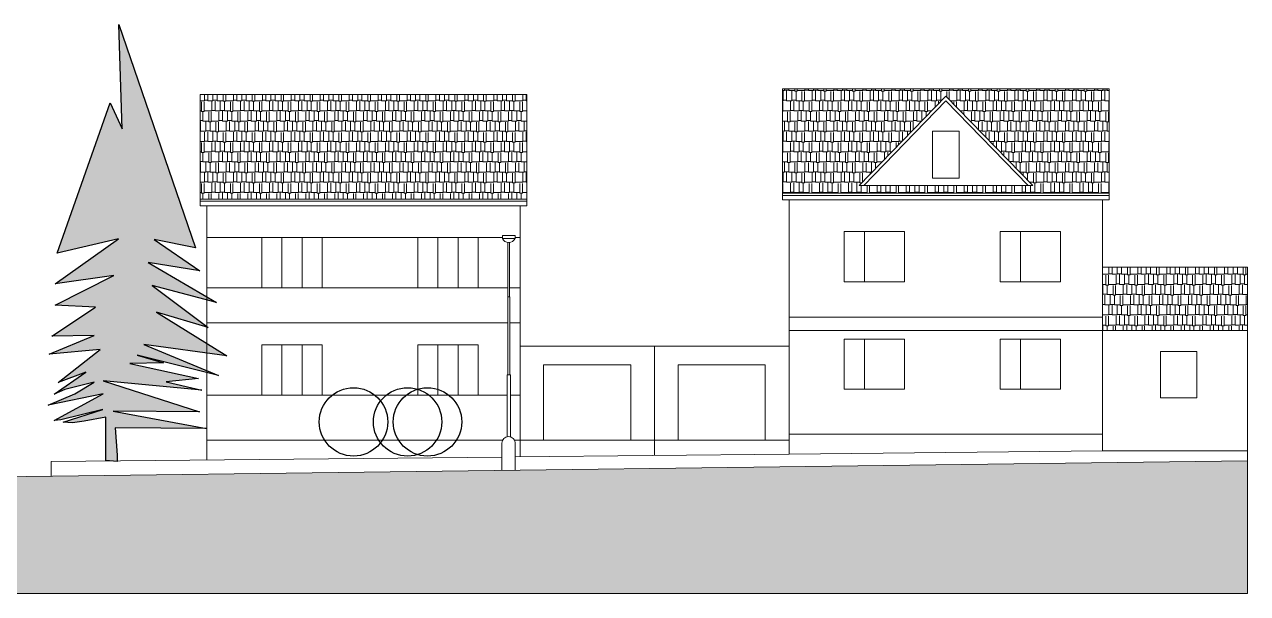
# Model space of a CAD drawing. Header units: metres. Extents: x -45 to 1930, y -347 to 488.
# Drawn here: x 172.43 to 208.93, y -230.52 to -213.52 of the extents above; entities that cross this region are included whole.
import ezdxf

# ---------------------------------------------------------------- set-up
doc = ezdxf.new("R2010")
doc.units = ezdxf.units.M
doc.layers.add('FLOATINGWINDOWS', color=2, linetype='Continuous', plot=False)
doc.layers.add('SRAFY', color=3, linetype='Continuous')
doc.layers.add('zariz.predmety', color=203, linetype='Continuous')
pattern_1 = [(0, (0, 0), (0.6477, 0.3048), [0.1524, -0.127, 0.1778, -0.0762, 0.2286, -0.1016]), (0, (0.1524, 0.0127), (0.6477, 0.3048), [0.127, -0.4826, 0.1016, -0.1524]), (0, (0.4572, -0.01905), (0.6477, 0.3048), [0.0762, -0.7874]), (90, (0, 0), (-0.2159, 0.3048), [0.2921, -0.9271]), (90, (0.1524, 0), (-0.2159, 0.3048), [0.28575, -0.93345]), (90, (0.2794, 0), (-0.2159, 0.3048), [0.2667, -0.9525]), (90, (0.4572, -0.01905), (-0.2159, 0.3048), [0.2921, -0.9271]), (90, (0.5334, -0.01905), (-0.2159, 0.3048), [0.2921, -0.9271]), (90, (0.762, 0), (-0.2159, 0.3048), [0.2794, -0.9398])]

msp = doc.modelspace()

# ---------------------------------------------------------------- hatches: boundary and pattern name
at = {"layer": 'SRAFY', "linetype": 'Continuous', "lineweight": 0}
h = msp.add_hatch(dxfattribs=at)
h.set_pattern_fill('AR-RSHKE,_O', color=256, scale=0.001)
h.set_pattern_definition(pattern_1)
h.paths.add_polyline_path([(187.416335, -218.735076), (187.416335, -215.616342), (177.67254, -215.616342), (177.67254, -218.735076)])
h = msp.add_hatch(dxfattribs=at)
h.set_pattern_fill('AR-RSHKE,_O', color=256, scale=0.001)
h.set_pattern_definition(pattern_1)
h.paths.add_polyline_path([(204.796565, -218.560323), (204.796565, -215.44159), (195.05277, -215.44159), (195.05277, -218.560323)])
h.paths.add_polyline_path([(199.924667, -215.659405), (202.516632, -218.333785), (197.332702, -218.333785)], flags=16)
h.paths.add_polyline_path([(199.524667, -216.712671), (200.324667, -216.712671), (200.324667, -218.115593), (199.524667, -218.115593)], flags=0)
h = msp.add_hatch(dxfattribs=at)
h.set_pattern_fill('AR-RSHKE,_O', color=256, scale=0.001)
h.set_pattern_definition(pattern_1)
h.paths.add_polyline_path([(208.927433, -222.657443), (208.927433, -220.772126), (204.596565, -220.772126), (204.596565, -222.657443)])
msp.add_hatch(color=251, dxfattribs=at).paths.add_polyline_path([(91.911552, -228.810463), (104.993653, -228.406681), (122.596946, -227.884686), (160.264546, -227.111327), (160.264546, -227.261327), (171.7212, -227.261327), (171.71783, -227.029294), (208.927433, -226.550192), (208.921893, -230.518235), (91.911552, -230.518235)])
at = {"layer": 'zariz.predmety', "linetype": 'Continuous', "ltscale": 0.001}
msp.add_hatch(color=253, dxfattribs=at).paths.add_polyline_path([(174.853754, -226.548529), (174.853754, -225.248529), (174.208674, -225.373962), (173.863095, -225.420024), (173.586633, -225.396993), (174.768123, -225.018886), (173.517516, -225.327901), (173.310169, -225.350931), (174.772823, -224.552694), (173.135333, -224.888476), (173.933085, -224.552694), (174.513149, -224.203801), (173.6368, -224.42044), (173.31426, -224.558624), (174.255182, -223.906249), (173.429453, -224.213163), (174.69174, -223.231799), (173.163788, -223.370657), (174.513149, -222.815227), (173.243162, -222.835064), (174.552836, -221.962246), (173.34238, -221.902736), (175.098645, -221.014617), (173.34495, -221.269612), (175.232169, -219.926183), (173.402748, -220.356488), (174.98946, -215.862726), (175.344762, -216.643814), (175.247154, -213.521425), (177.533408, -220.195912), (176.303559, -219.943154), (177.658446, -220.883387), (176.116003, -220.630628), (178.158598, -221.820852), (176.241041, -221.318103), (177.908522, -222.570823), (176.368327, -222.118284), (178.467674, -223.419435), (175.990444, -223.083654), (178.221117, -224.008269), (175.787145, -223.396279), (176.576238, -223.628286), (175.570531, -223.643753), (177.619501, -224.098843), (176.658141, -224.195763), (177.720964, -224.445753), (174.772553, -224.161651), (177.654095, -225.092532), (175.074634, -225.073498), (177.860031, -225.592492), (175.137153, -225.573479), (175.199672, -226.385949), (175.199672, -226.573442)])

# ---------------------------------------------------------------- linework, layer by layer
at = {"linetype": 'Continuous', "lineweight": 0}
for p, q in [((186.691067, -219.827752), (186.691067, -219.913802)), ((186.691067, -219.827752), (186.819819, -219.827752)), ((186.691067, -219.913802), (187.069323, -219.913802)), ((186.819819, -219.827752), (187.069323, -219.827752)), ((186.857269, -221.659515), (186.857269, -220.034252)), ((186.900995, -221.659515), (186.900995, -220.034594)), ((187.069323, -219.827752), (187.069323, -219.913802)), ((186.848207, -223.985829), (186.848207, -221.659515)), ((186.848207, -221.659515), (186.879132, -221.659515)), ((186.910057, -221.659515), (186.879132, -221.659515)), ((186.910057, -223.985829), (186.910057, -221.659515)), ((186.829132, -225.832945), (186.829132, -223.985829)), ((186.829132, -223.985829), (186.929132, -223.985829)), ((186.929132, -225.835035), (186.929132, -223.985829)), ((186.675086, -226.83977), (186.675086, -226.027594)), ((187.075086, -226.831558), (187.075086, -226.027594))]:
    msp.add_line(p, q, dxfattribs=at)
for centre, radius, start, end in [((186.880195, -219.827412), 0.207925, 204.5501216, 335.4498784), ((186.875086, -226.027594), 0.2, 0, 180)]:
    msp.add_arc(centre, radius, start, end, dxfattribs=at)
at = {"layer": 'FLOATINGWINDOWS', "linetype": 'Continuous', "lineweight": 0, "flags": 128}
msp.add_lwpolyline([(91.911552, -228.810463), (104.993653, -228.406681), (122.596946, -227.884686), (160.264546, -227.111327), (160.264546, -227.261327), (171.7212, -227.261327), (171.71783, -227.029294), (208.927433, -226.550192), (208.921893, -230.518235), (91.911552, -230.518235)], close=True, dxfattribs=at)
at = {"layer": 'SRAFY', "linetype": 'Continuous', "lineweight": 0}
for p, q in [((177.67254, -215.616342), (187.416335, -215.616342)), ((177.67254, -215.616342), (177.67254, -218.935076)), ((187.416335, -218.935076), (187.416335, -215.616342)), ((195.05277, -215.44159), (204.796565, -215.44159)), ((195.05277, -215.44159), (195.05277, -218.760323)), ((199.924667, -215.659405), (197.332702, -218.333785)), ((199.924667, -215.659405), (202.516632, -218.333785)), ((204.796565, -218.760323), (204.796565, -215.44159)), ((199.924667, -215.803092), (197.471962, -218.333785)), ((199.852859, -215.729001), (199.855038, -215.731249)), ((199.924667, -215.803092), (202.377373, -218.333785)), ((199.996476, -215.729001), (199.994297, -215.731249)), ((204.796565, -218.560323), (195.05277, -218.560323)), ((204.796565, -218.626713), (195.05277, -218.626713)), ((202.516632, -218.333785), (197.332702, -218.333785)), ((187.416335, -218.735076), (177.67254, -218.735076)), ((187.416335, -218.801465), (177.67254, -218.801465)), ((187.416335, -218.935076), (177.67254, -218.935076)), ((177.87254, -226.529025), (177.87254, -218.935076)), ((187.216335, -226.435076), (187.216335, -218.935076)), ((204.796565, -218.760323), (195.05277, -218.760323)), ((195.25277, -226.354272), (195.25277, -218.760323)), ((204.596565, -226.260323), (204.596565, -218.760323)), ((196.892073, -219.708241), (198.692073, -219.708241)), ((196.892073, -221.208241), (196.892073, -219.708241)), ((197.492073, -219.708241), (197.492073, -221.208241)), ((198.692073, -219.708241), (198.692073, -221.208241)), ((203.349234, -219.708241), (201.549234, -219.708241)), ((201.549234, -219.708241), (201.549234, -221.208241)), ((202.149234, -219.708241), (202.149234, -221.208241)), ((203.349234, -221.208241), (203.349234, -219.708241)), ((179.511843, -219.882994), (177.87254, -219.882994)), ((179.511843, -219.882994), (181.311843, -219.882994)), ((179.511843, -221.382994), (179.511843, -219.882994)), ((180.111843, -219.882994), (180.111843, -221.382994)), ((180.711843, -219.882994), (180.711843, -221.382994)), ((181.311843, -219.882994), (181.311843, -221.382994)), ((181.311843, -219.882994), (184.169005, -219.882994)), ((185.969005, -219.882994), (184.169005, -219.882994)), ((184.169005, -219.882994), (184.169005, -221.382994)), ((184.769005, -219.882994), (184.769005, -221.382994)), ((185.369005, -219.882994), (185.369005, -221.382994)), ((185.969005, -221.382994), (185.969005, -219.882994)), ((185.969005, -219.882994), (186.691067, -219.882994)), ((187.069323, -219.882994), (187.216335, -219.882994)), ((204.596565, -220.772126), (208.927433, -220.772126)), ((208.927433, -226.550192), (208.927433, -220.772126)), ((179.511843, -221.382994), (177.87254, -221.382994)), ((181.311843, -221.382994), (179.511843, -221.382994)), ((184.169005, -221.382994), (181.311843, -221.382994)), ((184.169005, -221.382994), (185.969005, -221.382994)), ((185.969005, -221.382994), (186.857269, -221.382994)), ((186.900995, -221.382994), (187.216335, -221.382994)), ((198.692073, -221.208241), (196.892073, -221.208241)), ((201.549234, -221.208241), (203.349234, -221.208241)), ((204.596565, -222.260323), (195.25277, -222.260323)), ((186.848207, -222.435076), (177.87254, -222.435076)), ((187.216335, -222.435076), (186.910057, -222.435076)), ((204.596565, -222.657443), (195.25277, -222.657443)), ((196.892073, -222.91883), (198.692073, -222.91883)), ((196.892073, -224.41883), (196.892073, -222.91883)), ((197.492073, -222.91883), (197.492073, -224.41883)), ((198.692073, -222.91883), (198.692073, -224.41883)), ((203.349234, -222.91883), (201.549234, -222.91883)), ((201.549234, -222.91883), (201.549234, -224.41883)), ((202.149234, -222.91883), (202.149234, -224.41883)), ((203.349234, -224.41883), (203.349234, -222.91883)), ((204.596565, -222.657443), (208.927433, -222.657443)), ((179.511843, -223.093582), (181.311843, -223.093582)), ((179.511843, -224.593582), (179.511843, -223.093582)), ((180.111843, -223.093582), (180.111843, -224.593582)), ((180.711843, -223.093582), (180.711843, -224.593582)), ((181.311843, -223.093582), (181.311843, -224.593582)), ((185.969005, -223.093582), (184.169005, -223.093582)), ((184.169005, -223.093582), (184.169005, -224.593582)), ((184.769005, -223.093582), (184.769005, -224.593582)), ((185.369005, -223.093582), (185.369005, -224.593582)), ((185.969005, -224.593582), (185.969005, -223.093582)), ((187.234552, -223.12549), (195.25277, -223.12549)), ((191.234552, -223.12549), (191.234552, -226.394674)), ((195.25277, -223.12549), (195.25277, -226.354272)), ((206.33095, -223.287202), (207.40996, -223.287202)), ((206.33095, -224.675089), (206.33095, -223.287202)), ((207.40996, -223.287202), (207.40996, -224.675089)), ((190.519028, -223.685076), (187.919028, -223.685076)), ((187.919028, -223.685076), (187.919028, -225.935076)), ((190.519028, -225.935076), (190.519028, -223.685076)), ((194.537245, -223.685076), (191.937245, -223.685076)), ((191.937245, -223.685076), (191.937245, -225.935076)), ((194.537245, -225.935076), (194.537245, -223.685076)), ((198.692073, -224.41883), (196.892073, -224.41883)), ((201.549234, -224.41883), (203.349234, -224.41883)), ((179.511843, -224.593582), (177.87254, -224.593582)), ((181.311843, -224.593582), (179.511843, -224.593582)), ((181.311843, -224.593582), (184.169005, -224.593582)), ((184.169005, -224.593582), (185.969005, -224.593582)), ((185.969005, -224.593582), (186.828363, -224.593582)), ((186.928363, -224.593582), (187.216335, -224.593582)), ((207.40996, -224.675089), (206.33095, -224.675089)), ((204.596565, -225.760323), (195.25277, -225.760323)), ((186.697772, -225.935076), (177.87254, -225.935076)), ((187.216335, -225.935076), (187.0524, -225.935076)), ((187.216335, -225.935076), (191.234552, -225.935076)), ((190.519028, -225.935076), (187.919028, -225.935076)), ((191.234552, -225.935076), (195.25277, -225.935076)), ((194.537245, -225.935076), (191.937245, -225.935076)), ((195.25277, -226.354272), (204.596565, -226.260323)), ((204.596565, -226.260323), (208.921893, -226.260323)), ((173.2212, -226.575792), (186.674317, -226.440525)), ((173.2212, -227.009937), (173.2212, -226.575792)), ((187.074317, -226.436504), (195.25277, -226.354272))]:
    msp.add_line(p, q, dxfattribs=at)
msp.add_lwpolyline([(199.524667, -216.712671), (200.324667, -216.712671), (200.324667, -218.115593), (199.524667, -218.115593)], close=True, dxfattribs=at)
at = {"layer": 'zariz.predmety', "color": 253, "linetype": 'Continuous', "ltscale": 0.001}
msp.add_lwpolyline([(174.853754, -226.548529), (174.853754, -225.248529), (174.208674, -225.373962), (173.863095, -225.420024), (173.586633, -225.396993), (174.768123, -225.018886), (173.517516, -225.327901), (173.310169, -225.350931), (174.772823, -224.552694), (173.135333, -224.888476), (173.933085, -224.552694), (174.513149, -224.203801), (173.6368, -224.42044), (173.31426, -224.558624), (174.255182, -223.906249), (173.429453, -224.213163), (174.69174, -223.231799), (173.163788, -223.370657), (174.513149, -222.815227), (173.243162, -222.835064), (174.552836, -221.962246), (173.34238, -221.902736), (175.098645, -221.014617), (173.34495, -221.269612), (175.232169, -219.926183), (173.402748, -220.356488), (174.98946, -215.862726), (175.344762, -216.643814), (175.247154, -213.521425), (177.533408, -220.195912), (176.303559, -219.943154), (177.658446, -220.883387), (176.116003, -220.630628), (178.158598, -221.820852), (176.241041, -221.318103), (177.908522, -222.570823), (176.368327, -222.118284), (178.467674, -223.419435), (175.990444, -223.083654), (178.221117, -224.008269), (175.787145, -223.396279), (176.576238, -223.628286), (175.570531, -223.643753), (177.619501, -224.098843), (176.658141, -224.195763), (177.720964, -224.445753), (174.772553, -224.161651), (177.654095, -225.092532), (175.074634, -225.073498), (177.860031, -225.592492), (175.137153, -225.573479), (175.199672, -226.385949), (175.199672, -226.573442)], close=True, dxfattribs=at)
for centre in [(182.248125, -225.390921), (183.861447, -225.390921), (184.454901, -225.390921)]:
    msp.add_circle(centre, 1.021383, dxfattribs=at)

doc.saveas('drawing.dxf')
